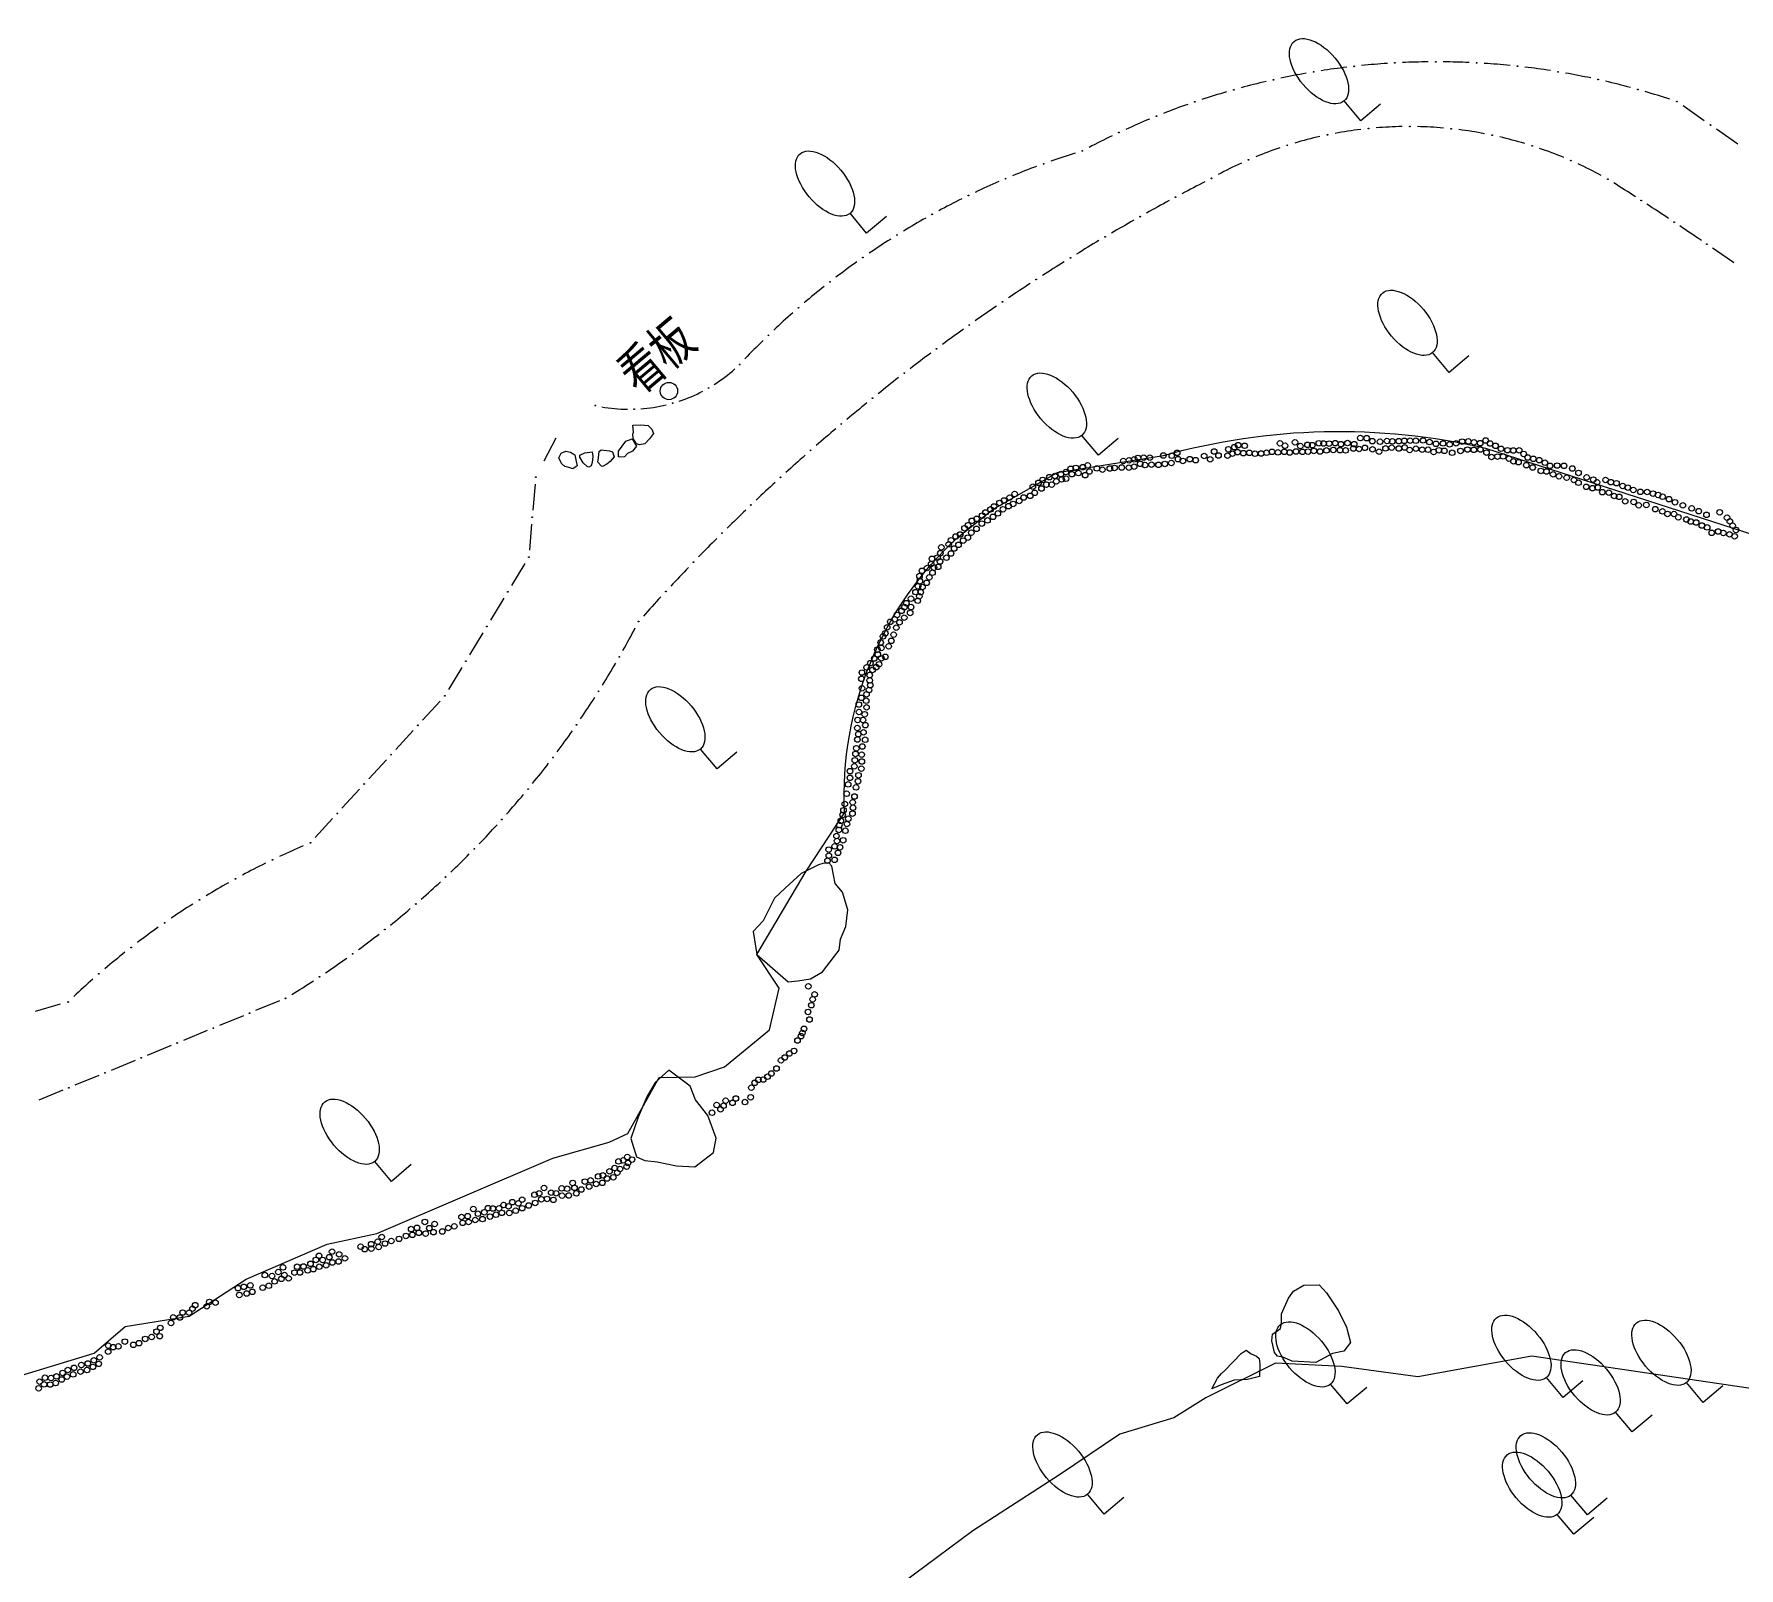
# Model space of a CAD drawing. Header units: metres. Extents: x -10443 to -4073, y -33280 to -26846.
# Drawn here: x -7874.08 to -7841.18, y -29475.25 to -29445.64 of the extents above; entities that cross this region are included whole.
import ezdxf
from ezdxf.enums import TextEntityAlignment as Align

# ---------------------------------------------------------------- set-up
doc = ezdxf.new("R2010")
doc.units = ezdxf.units.M
doc.header["$MEASUREMENT"] = 0
doc.linetypes.add('CONTINUOUS_1', pattern=[0])
doc.linetypes.add('CONTINUOUS_2', pattern=[0])
for name, color, linetype, lineweight in [('園路', 241, 'CONTINUOUS_2', 18), ('木', 254, 'CONTINUOUS_2', 18), ('木材', 241, 'CONTINUOUS_2', 18), ('構造物', 241, 'CONTINUOUS_2', 18), ('石', 241, 'CONTINUOUS_2', 18), ('護岸', 241, 'CONTINUOUS_2', 18)]:
    doc.layers.add(name, color=color, linetype=linetype, lineweight=lineweight)
doc.styles.add('MS Gothic', font='MS Gothic.ttf')

msp = doc.modelspace()

# ---------------------------------------------------------------- hatches: boundary and pattern name
at = {"layer": '園路', "linetype": 'CONTINUOUS_1', "lineweight": 18}
for points in [[(-7847.812, -29446.195, 1), (-7847.827, -29446.195, 1)], [(-7847.024, -29446.173, 1), (-7847.039, -29446.173, 1)], [(-7846.235, -29446.194, 1), (-7846.25, -29446.194, 1)], [(-7850.155, -29446.52, 1), (-7850.17, -29446.52, 1)], [(-7849.381, -29446.369, 1), (-7849.396, -29446.369, 1)], [(-7848.599, -29446.261, 1), (-7848.614, -29446.261, 1)], [(-7845.448, -29446.259, 1), (-7845.463, -29446.259, 1)], [(-7844.666, -29446.366, 1), (-7844.681, -29446.366, 1)], [(-7843.891, -29446.516, 1), (-7843.906, -29446.516, 1)], [(-7850.921, -29446.713, 1), (-7850.936, -29446.713, 1)], [(-7843.126, -29446.708, 1), (-7843.141, -29446.708, 1)], [(-7851.674, -29446.947, 1), (-7851.689, -29446.947, 1)], [(-7842.372, -29446.942, 1), (-7842.387, -29446.942, 1)], [(-7852.414, -29447.223, 1), (-7852.429, -29447.223, 1)], [(-7848.324, -29447.463, 1), (-7848.339, -29447.463, 1)], [(-7847.525, -29447.423, 1), (-7847.54, -29447.423, 1)], [(-7846.727, -29447.466, 1), (-7846.742, -29447.466, 1)], [(-7841.725, -29447.393, 1), (-7841.74, -29447.393, 1)], [(-7853.137, -29447.538, 1), (-7853.152, -29447.538, 1)], [(-7849.888, -29447.786, 1), (-7849.903, -29447.786, 1)], [(-7849.114, -29447.584, 1), (-7849.129, -29447.584, 1)], [(-7845.937, -29447.591, 1), (-7845.952, -29447.591, 1)], [(-7845.164, -29447.797, 1), (-7845.179, -29447.797, 1)], [(-7854.59, -29448.142, 1), (-7854.605, -29448.142, 1)], [(-7853.842, -29447.893, 1), (-7853.857, -29447.893, 1)], [(-7850.637, -29448.067, 1), (-7850.652, -29448.067, 1)], [(-7844.417, -29448.081, 1), (-7844.432, -29448.081, 1)], [(-7855.323, -29448.43, 1), (-7855.338, -29448.43, 1)], [(-7851.353, -29448.424, 1), (-7851.368, -29448.424, 1)], [(-7843.702, -29448.441, 1), (-7843.717, -29448.441, 1)], [(-7856.041, -29448.756, 1), (-7856.056, -29448.756, 1)], [(-7852.044, -29448.786, 1), (-7852.059, -29448.786, 1)], [(-7856.74, -29449.119, 1), (-7856.755, -29449.119, 1)], [(-7852.729, -29449.163, 1), (-7852.744, -29449.163, 1)], [(-7843.061, -29448.852, 1), (-7843.076, -29448.852, 1)], [(-7842.424, -29449.27, 1), (-7842.439, -29449.27, 1)], [(-7857.42, -29449.518, 1), (-7857.435, -29449.518, 1)], [(-7853.405, -29449.554, 1), (-7853.42, -29449.554, 1)], [(-7841.792, -29449.696, 1), (-7841.807, -29449.696, 1)], [(-7858.077, -29449.953, 1), (-7858.092, -29449.953, 1)], [(-7854.073, -29449.958, 1), (-7854.088, -29449.958, 1)], [(-7858.711, -29450.421, 1), (-7858.726, -29450.421, 1)], [(-7854.732, -29450.377, 1), (-7854.747, -29450.377, 1)], [(-7855.383, -29450.809, 1), (-7855.398, -29450.809, 1)], [(-7859.32, -29450.921, 1), (-7859.335, -29450.921, 1)], [(-7859.902, -29451.453, 1), (-7859.917, -29451.453, 1)], [(-7856.024, -29451.254, 1), (-7856.039, -29451.254, 1)], [(-7856.656, -29451.713, 1), (-7856.671, -29451.713, 1)], [(-7860.455, -29452.015, 1), (-7860.47, -29452.015, 1)], [(-7857.279, -29452.184, 1), (-7857.294, -29452.184, 1)], [(-7861.747, -29452.765, 1), (-7861.762, -29452.765, 1)], [(-7861.054, -29452.47, 1), (-7861.069, -29452.47, 1)], [(-7857.892, -29452.669, 1), (-7857.907, -29452.669, 1)], [(-7863.241, -29452.809, 1), (-7863.256, -29452.809, 1)], [(-7862.491, -29452.88, 1), (-7862.506, -29452.88, 1)], [(-7858.494, -29453.166, 1), (-7858.509, -29453.166, 1)], [(-7859.086, -29453.675, 1), (-7859.101, -29453.675, 1)], [(-7864.389, -29454.191, 1), (-7864.404, -29454.191, 1)], [(-7859.667, -29454.196, 1), (-7859.682, -29454.196, 1)], [(-7860.238, -29454.73, 1), (-7860.253, -29454.73, 1)], [(-7864.456, -29454.964, 1), (-7864.471, -29454.964, 1)], [(-7860.797, -29455.275, 1), (-7860.812, -29455.275, 1)], [(-7864.524, -29455.737, 1), (-7864.539, -29455.737, 1)], [(-7861.345, -29455.832, 1), (-7861.36, -29455.832, 1)], [(-7864.929, -29456.407, 1), (-7864.944, -29456.407, 1)], [(-7861.881, -29456.399, 1), (-7861.896, -29456.399, 1)], [(-7862.405, -29456.978, 1), (-7862.42, -29456.978, 1)], [(-7865.334, -29457.076, 1), (-7865.349, -29457.076, 1)], [(-7862.776, -29457.66, 1), (-7862.791, -29457.66, 1)], [(-7865.739, -29457.746, 1), (-7865.754, -29457.746, 1)], [(-7863.175, -29458.326, 1), (-7863.19, -29458.326, 1)], [(-7866.144, -29458.415, 1), (-7866.159, -29458.415, 1)], [(-7866.663, -29458.982, 1), (-7866.678, -29458.982, 1)], [(-7863.603, -29458.974, 1), (-7863.618, -29458.974, 1)], [(-7867.181, -29459.549, 1), (-7867.196, -29459.549, 1)], [(-7864.057, -29459.603, 1), (-7864.072, -29459.603, 1)], [(-7867.7, -29460.116, 1), (-7867.715, -29460.116, 1)], [(-7864.537, -29460.213, 1), (-7864.552, -29460.213, 1)], [(-7868.218, -29460.683, 1), (-7868.233, -29460.683, 1)], [(-7865.043, -29460.801, 1), (-7865.058, -29460.801, 1)], [(-7868.736, -29461.25, 1), (-7868.751, -29461.25, 1)], [(-7869.469, -29461.579, 1), (-7869.484, -29461.579, 1)], [(-7865.574, -29461.368, 1), (-7865.589, -29461.368, 1)], [(-7870.184, -29461.947, 1), (-7870.199, -29461.947, 1)], [(-7866.128, -29461.911, 1), (-7866.143, -29461.911, 1)], [(-7870.878, -29462.352, 1), (-7870.893, -29462.352, 1)], [(-7866.705, -29462.431, 1), (-7866.72, -29462.431, 1)], [(-7871.55, -29462.794, 1), (-7871.565, -29462.794, 1)], [(-7867.303, -29462.926, 1), (-7867.318, -29462.926, 1)], [(-7872.197, -29463.27, 1), (-7872.212, -29463.27, 1)], [(-7867.921, -29463.395, 1), (-7867.936, -29463.395, 1)], [(-7872.818, -29463.78, 1), (-7872.833, -29463.78, 1)], [(-7868.559, -29463.837, 1), (-7868.574, -29463.837, 1)], [(-7869.215, -29464.252, 1), (-7869.23, -29464.252, 1)], [(-7873.411, -29464.323, 1), (-7873.426, -29464.323, 1)], [(-7869.912, -29464.54, 1), (-7869.927, -29464.54, 1)], [(-7870.609, -29464.828, 1), (-7870.624, -29464.828, 1)], [(-7871.306, -29465.115, 1), (-7871.321, -29465.115, 1)], [(-7872.003, -29465.403, 1), (-7872.018, -29465.403, 1)], [(-7872.7, -29465.691, 1), (-7872.715, -29465.691, 1)], [(-7873.397, -29465.979, 1), (-7873.412, -29465.979, 1)]]:
    msp.add_hatch(color=241, dxfattribs=at).paths.add_polyline_path(points, flags=0)

# ---------------------------------------------------------------- linework, layer by layer
at = {"layer": '園路', "color": 1, "linetype": 'CONTINUOUS_1', "lineweight": 18}
for p, q in [((-7841.851, -29447.31), (-7842.261, -29447.024)), ((-7841.203, -29447.761), (-7841.613, -29447.475)), ((-7864.007, -29453.441), (-7864.238, -29453.885)), ((-7864.408, -29454.328), (-7864.452, -29454.826)), ((-7864.476, -29455.101), (-7864.519, -29455.599)), ((-7864.605, -29455.858), (-7864.863, -29456.286)), ((-7865.01, -29456.527), (-7865.268, -29456.955)), ((-7865.415, -29457.197), (-7865.674, -29457.625)), ((-7865.82, -29457.866), (-7866.079, -29458.294)), ((-7866.242, -29458.514), (-7866.58, -29458.883)), ((-7866.761, -29459.081), (-7867.098, -29459.45)), ((-7867.279, -29459.648), (-7867.617, -29460.017)), ((-7867.798, -29460.215), (-7868.135, -29460.584)), ((-7868.316, -29460.782), (-7868.653, -29461.151)), ((-7873.574, -29464.368), (-7874.054, -29464.51)), ((-7870.037, -29464.588), (-7870.499, -29464.779)), ((-7869.34, -29464.3), (-7869.802, -29464.491)), ((-7870.734, -29464.876), (-7871.196, -29465.067)), ((-7871.431, -29465.164), (-7871.893, -29465.355)), ((-7872.128, -29465.452), (-7872.59, -29465.643)), ((-7872.825, -29465.74), (-7873.287, -29465.93)), ((-7873.522, -29466.027), (-7873.984, -29466.218))]:
    msp.add_line(p, q, dxfattribs=at)
for centre in [(-7847.82, -29446.195), (-7847.031, -29446.173), (-7846.242, -29446.194), (-7850.163, -29446.52), (-7849.388, -29446.369), (-7848.606, -29446.261), (-7845.456, -29446.259), (-7844.674, -29446.366), (-7843.899, -29446.516), (-7850.928, -29446.713), (-7843.133, -29446.708), (-7851.682, -29446.947), (-7842.38, -29446.942), (-7852.421, -29447.223), (-7848.331, -29447.463), (-7847.533, -29447.423), (-7846.734, -29447.466), (-7841.732, -29447.393), (-7853.145, -29447.538), (-7849.896, -29447.786), (-7849.122, -29447.584), (-7845.944, -29447.591), (-7845.172, -29447.797), (-7854.597, -29448.142), (-7853.85, -29447.893), (-7850.644, -29448.067), (-7844.424, -29448.081), (-7855.331, -29448.43), (-7851.36, -29448.424), (-7843.71, -29448.441), (-7856.048, -29448.756), (-7852.052, -29448.786), (-7856.748, -29449.119), (-7852.736, -29449.163), (-7843.068, -29448.852), (-7842.432, -29449.27), (-7857.427, -29449.518), (-7853.412, -29449.554), (-7841.8, -29449.696), (-7858.085, -29449.953), (-7854.08, -29449.958), (-7858.719, -29450.421), (-7854.74, -29450.377), (-7855.39, -29450.809), (-7859.328, -29450.921), (-7859.909, -29451.453), (-7856.032, -29451.254), (-7856.664, -29451.713), (-7860.462, -29452.015), (-7857.286, -29452.184), (-7861.754, -29452.765), (-7861.061, -29452.47), (-7857.899, -29452.669), (-7863.248, -29452.809), (-7862.498, -29452.88), (-7858.501, -29453.166), (-7859.093, -29453.675), (-7864.396, -29454.191), (-7859.675, -29454.196), (-7860.245, -29454.73), (-7864.464, -29454.964), (-7860.804, -29455.275), (-7864.532, -29455.737), (-7861.352, -29455.832), (-7864.937, -29456.407), (-7861.888, -29456.399), (-7862.413, -29456.978), (-7865.342, -29457.076), (-7862.783, -29457.66), (-7865.747, -29457.746), (-7863.183, -29458.326), (-7866.152, -29458.415), (-7866.67, -29458.982), (-7863.61, -29458.974), (-7867.189, -29459.549), (-7864.064, -29459.603), (-7867.707, -29460.116), (-7864.545, -29460.213), (-7868.225, -29460.683), (-7865.051, -29460.801), (-7868.744, -29461.25), (-7869.477, -29461.579), (-7865.581, -29461.368), (-7870.191, -29461.947), (-7866.136, -29461.911), (-7870.885, -29462.352), (-7866.712, -29462.431), (-7871.557, -29462.794), (-7867.31, -29462.926), (-7872.204, -29463.27), (-7867.929, -29463.395), (-7872.825, -29463.78), (-7868.567, -29463.837), (-7869.223, -29464.252), (-7873.419, -29464.323), (-7869.92, -29464.54), (-7870.617, -29464.828), (-7871.314, -29465.115), (-7872.011, -29465.403), (-7872.708, -29465.691), (-7873.405, -29465.979)]:
    msp.add_circle(centre, 0.0075, dxfattribs=at)
for centre, radius, start, end in [((-7847.022, -29460.587), 14.413, 90.6092, 92.5968), ((-7847.022, -29460.587), 14.413, 87.4716, 89.4592), ((-7847.022, -29460.587), 14.413, 100.022, 102.0095), ((-7847.022, -29460.587), 14.413, 96.8844, 98.872), ((-7847.022, -29460.587), 14.413, 93.7468, 95.7344), ((-7847.022, -29460.587), 14.413, 84.334, 86.3216), ((-7847.022, -29460.587), 14.413, 81.1964, 83.184), ((-7847.022, -29460.587), 14.413, 78.0589, 80.0464), ((-7847.022, -29460.587), 14.413, 106.2971, 108.2847), ((-7847.022, -29460.587), 14.413, 103.1595, 105.1471), ((-7847.022, -29460.587), 14.413, 74.9213, 76.9089), ((-7847.022, -29460.587), 14.413, 71.7837, 73.7713), ((-7847.022, -29460.587), 14.413, 109.4347, 111.4223), ((-7847.022, -29460.587), 14.413, 112.5723, 114.5599), ((-7847.55, -29455.178), 7.755, 96.8911, 100.5853), ((-7847.55, -29455.178), 7.755, 90.9799, 94.6741), ((-7847.55, -29455.178), 7.755, 85.0687, 88.7629), ((-7847.55, -29455.178), 7.755, 79.1575, 82.8517), ((-7847.022, -29460.587), 14.413, 115.7099, 117.6975), ((-7847.55, -29455.178), 7.755, 108.7135, 112.4077), ((-7847.55, -29455.178), 7.755, 102.8023, 106.4965), ((-7847.55, -29455.178), 7.755, 73.2463, 76.9405), ((-7847.55, -29455.178), 7.755, 67.3351, 71.0293), ((-7849.468, -29462.286), 15.045, 107.479, 109.3831), ((-7847.55, -29455.178), 7.755, 114.6247, 118.3189), ((-7847.55, -29455.178), 7.755, 61.4239, 65.1181), ((-7849.468, -29462.286), 15.045, 113.4821, 115.3862), ((-7849.468, -29462.286), 15.045, 110.4805, 112.3846), ((-7834.217, -29481.99), 37.69, 117.2681, 118.0282), ((-7849.468, -29462.286), 15.045, 116.4837, 118.3878), ((-7878.085, -29502.831), 64.343, 57.14453, 57.58977), ((-7834.217, -29481.99), 37.69, 118.4553, 119.2154), ((-7878.085, -29502.831), 64.343, 56.46614, 56.91138), ((-7849.468, -29462.286), 15.045, 119.4852, 121.3893), ((-7834.217, -29481.99), 37.69, 119.6425, 120.4026), ((-7878.085, -29502.831), 64.343, 55.78774, 56.23298), ((-7849.468, -29462.286), 15.045, 122.4868, 124.3909), ((-7834.217, -29481.99), 37.69, 120.8298, 121.5898), ((-7878.085, -29502.831), 64.343, 55.10935, 55.55459), ((-7849.468, -29462.286), 15.045, 125.4884, 127.3925), ((-7834.217, -29481.99), 37.69, 122.017, 122.7771), ((-7834.217, -29481.99), 37.69, 123.2042, 123.9643), ((-7849.468, -29462.286), 15.045, 128.4899, 130.394), ((-7849.468, -29462.286), 15.045, 131.4915, 133.3956), ((-7834.217, -29481.99), 37.69, 124.3914, 125.1515), ((-7834.217, -29481.99), 37.69, 125.5786, 126.3387), ((-7849.468, -29462.286), 15.045, 134.4931, 136.3972), ((-7862.588, -29449.839), 3.042, 302.5251, 311.9436), ((-7834.217, -29481.99), 37.69, 126.7658, 127.5259), ((-7834.217, -29481.99), 37.69, 127.9531, 128.7131), ((-7862.588, -29449.839), 3.042, 288.3061, 297.7246), ((-7834.217, -29481.99), 37.69, 129.1403, 129.9004), ((-7862.588, -29449.839), 3.042, 259.8681, 269.2866), ((-7862.588, -29449.839), 3.042, 274.0871, 283.5056), ((-7834.217, -29481.99), 37.69, 130.3275, 131.0876), ((-7834.217, -29481.99), 37.69, 131.5147, 132.2748), ((-7834.217, -29481.99), 37.69, 132.7019, 133.462), ((-7834.217, -29481.99), 37.69, 133.8892, 134.6492), ((-7834.217, -29481.99), 37.69, 135.0764, 135.8365), ((-7834.217, -29481.99), 37.69, 136.2636, 137.0237), ((-7834.217, -29481.99), 37.69, 137.4508, 138.2109), ((-7878.674, -29448.578), 18.303, 330.6824, 332.2477), ((-7878.674, -29448.578), 18.303, 328.2524, 329.8176), ((-7878.674, -29448.578), 18.303, 325.8223, 327.3876), ((-7878.674, -29448.578), 18.303, 323.3923, 324.9575), ((-7878.674, -29448.578), 18.303, 320.9622, 322.5275), ((-7878.674, -29448.578), 18.303, 318.5322, 320.0974), ((-7878.674, -29448.578), 18.303, 316.1021, 317.6674), ((-7862.896, -29475.237), 15.161, 113.2614, 115.151), ((-7862.896, -29475.237), 15.161, 116.2991, 118.1887), ((-7878.674, -29448.578), 18.303, 313.6721, 315.2373), ((-7862.896, -29475.237), 15.161, 119.3367, 121.2264), ((-7878.674, -29448.578), 18.303, 311.242, 312.8072), ((-7862.896, -29475.237), 15.161, 122.3744, 124.264), ((-7878.674, -29448.578), 18.303, 308.812, 310.3772), ((-7862.896, -29475.237), 15.161, 125.4121, 127.3017), ((-7878.674, -29448.578), 18.303, 306.3819, 307.9471), ((-7862.896, -29475.237), 15.161, 128.4497, 130.3394), ((-7878.674, -29448.578), 18.303, 303.9518, 305.5171), ((-7862.896, -29475.237), 15.161, 131.4874, 133.377), ((-7878.674, -29448.578), 18.303, 301.5218, 303.087)]:
    msp.add_arc(centre, radius, start, end, dxfattribs=at)
at = {"layer": '木', "color": 1, "linetype": 'CONTINUOUS_1', "lineweight": 18}
for p, q in [((-7848.48, -29447.312), (-7848.802, -29446.929)), ((-7848.097, -29446.991), (-7848.48, -29447.312)), ((-7858.012, -29449.481), (-7858.333, -29449.098)), ((-7857.629, -29449.16), (-7858.012, -29449.481)), ((-7846.774, -29452.17), (-7847.095, -29451.787)), ((-7846.391, -29451.849), (-7846.774, -29452.17)), ((-7853.54, -29453.768), (-7853.861, -29453.385)), ((-7853.157, -29453.446), (-7853.54, -29453.768)), ((-7860.899, -29459.823), (-7861.22, -29459.44)), ((-7860.516, -29459.502), (-7860.899, -29459.823)), ((-7867.183, -29467.786), (-7867.504, -29467.403)), ((-7866.8, -29467.464), (-7867.183, -29467.786)), ((-7848.743, -29472.084), (-7849.064, -29471.701)), ((-7848.36, -29471.763), (-7848.743, -29472.084)), ((-7844.575, -29471.956), (-7844.896, -29471.573)), ((-7844.192, -29471.635), (-7844.575, -29471.956)), ((-7841.874, -29472.053), (-7842.196, -29471.67)), ((-7841.491, -29471.731), (-7841.874, -29472.053)), ((-7843.241, -29472.624), (-7843.562, -29472.241)), ((-7842.857, -29472.303), (-7843.241, -29472.624)), ((-7853.43, -29474.209), (-7853.752, -29473.826)), ((-7853.047, -29473.888), (-7853.43, -29474.209)), ((-7844.105, -29474.227), (-7844.426, -29473.844)), ((-7843.722, -29473.905), (-7844.105, -29474.227)), ((-7844.367, -29474.598), (-7844.689, -29474.215)), ((-7843.984, -29474.277), (-7844.367, -29474.598))]:
    msp.add_line(p, q, dxfattribs=at)
for centre in [(-7849.284, -29446.355), (-7858.815, -29448.524), (-7847.577, -29451.213), (-7854.343, -29452.81), (-7861.703, -29458.866), (-7867.986, -29466.828), (-7849.546, -29471.127), (-7845.379, -29470.999), (-7842.678, -29471.095), (-7844.044, -29471.667), (-7854.234, -29473.252), (-7844.908, -29473.269), (-7845.171, -29473.641)]:
    msp.add_ellipse(centre, major_axis=(-0.482, 0.575), ratio=0.533333, dxfattribs=at)
at = {"layer": '木材', "color": 4, "linetype": 'CONTINUOUS_2', "lineweight": 18}
for centre in [(-7848.486, -29453.437), (-7848.364, -29453.439), (-7847.639, -29453.491), (-7847.527, -29453.487), (-7847.417, -29453.489), (-7847.276, -29453.483), (-7846.068, -29453.485), (-7852.777, -29453.821), (-7852.666, -29453.815), (-7852.549, -29453.815), (-7852.287, -29453.774), (-7852.125, -29453.779), (-7852.02, -29453.723), (-7851.499, -29453.784), (-7851.307, -29453.696), (-7851.223, -29453.774), (-7851.05, -29453.777), (-7851.033, -29453.653), (-7850.952, -29453.739), (-7850.917, -29453.613), (-7850.857, -29453.709), (-7850.845, -29453.575), (-7850.744, -29453.729), (-7850.719, -29453.586), (-7850.628, -29453.722), (-7850.52, -29453.74), (-7850.4, -29453.736), (-7850.296, -29453.72), (-7850.191, -29453.703), (-7850.077, -29453.714), (-7850.037, -29453.539), (-7849.955, -29453.704), (-7849.94, -29453.585), (-7849.85, -29453.715), (-7849.748, -29453.519), (-7849.727, -29453.697), (-7849.646, -29453.59), (-7849.604, -29453.704), (-7849.507, -29453.568), (-7849.496, -29453.698), (-7849.414, -29453.575), (-7849.384, -29453.686), (-7849.287, -29453.537), (-7849.264, -29453.697), (-7849.196, -29453.543), (-7849.14, -29453.676), (-7849.088, -29453.544), (-7849.008, -29453.666), (-7848.971, -29453.535), (-7848.878, -29453.67), (-7848.862, -29453.555), (-7848.771, -29453.676), (-7848.734, -29453.534), (-7848.622, -29453.639), (-7848.606, -29453.555), (-7848.511, -29453.649), (-7848.399, -29453.626), (-7848.255, -29453.498), (-7848.252, -29453.654), (-7848.125, -29453.7), (-7848.107, -29453.508), (-7848.001, -29453.637), (-7847.973, -29453.494), (-7847.882, -29453.623), (-7847.871, -29453.502), (-7847.745, -29453.639), (-7847.745, -29453.497), (-7847.632, -29453.619), (-7847.535, -29453.667), (-7847.415, -29453.642), (-7847.293, -29453.661), (-7847.181, -29453.663), (-7847.153, -29453.514), (-7847.072, -29453.705), (-7847.028, -29453.548), (-7846.973, -29453.673), (-7846.89, -29453.541), (-7846.865, -29453.684), (-7846.765, -29453.559), (-7846.714, -29453.721), (-7846.637, -29453.539), (-7846.555, -29453.686), (-7846.522, -29453.505), (-7846.419, -29453.659), (-7846.403, -29453.502), (-7846.298, -29453.665), (-7846.293, -29453.519), (-7846.175, -29453.535), (-7846.17, -29453.657), (-7846.053, -29453.718), (-7845.983, -29453.543), (-7845.957, -29453.803), (-7845.88, -29453.587), (-7845.84, -29453.795), (-7845.773, -29453.644), (-7845.731, -29453.792), (-7845.648, -29453.672), (-7845.535, -29453.677), (-7845.423, -29453.674), (-7845.335, -29453.743), (-7845.259, -29453.812), (-7854.266, -29454.132), (-7854.168, -29454.094), (-7854.077, -29454.032), (-7854.053, -29454.134), (-7853.976, -29454.013), (-7853.926, -29454.113), (-7853.842, -29453.999), (-7853.748, -29453.965), (-7853.714, -29454.083), (-7853.57, -29454.023), (-7853.463, -29454.047), (-7853.32, -29454.024), (-7853.23, -29454.014), (-7853.091, -29454.006), (-7853.06, -29453.88), (-7852.952, -29454.009), (-7852.949, -29453.867), (-7852.849, -29453.849), (-7852.85, -29453.989), (-7852.734, -29453.935), (-7852.642, -29453.958), (-7852.516, -29453.951), (-7852.382, -29453.954), (-7852.259, -29453.936), (-7852.132, -29453.918), (-7852.006, -29453.845), (-7851.912, -29453.879), (-7851.777, -29453.844), (-7851.664, -29453.863), (-7851.385, -29453.847), (-7845.62, -29453.835), (-7845.531, -29453.886), (-7845.435, -29453.902), (-7845.285, -29453.96), (-7845.163, -29454.006), (-7845.15, -29453.839), (-7845.035, -29453.863), (-7845.004, -29454.071), (-7844.926, -29453.913), (-7844.895, -29454.082), (-7844.827, -29453.974), (-7844.768, -29454.137), (-7844.689, -29453.968), (-7844.558, -29453.974), (-7844.396, -29454.024), (-7844.277, -29454.11), (-7854.806, -29454.375), (-7854.697, -29454.302), (-7854.638, -29454.41), (-7854.616, -29454.245), (-7854.545, -29454.335), (-7854.487, -29454.192), (-7854.442, -29454.337), (-7854.381, -29454.17), (-7854.351, -29454.272), (-7854.25, -29454.236), (-7854.166, -29454.222), (-7853.797, -29454.153), (-7844.654, -29454.176), (-7844.506, -29454.201), (-7844.366, -29454.246), (-7844.278, -29454.299), (-7844.128, -29454.378), (-7844.12, -29454.195), (-7844.008, -29454.405), (-7843.99, -29454.239), (-7843.92, -29454.291), (-7843.906, -29454.392), (-7843.755, -29454.247), (-7843.654, -29454.288), (-7843.544, -29454.309), (-7843.424, -29454.363), (-7843.327, -29454.393), (-7843.219, -29454.44), (-7843.085, -29454.476), (-7842.953, -29454.478), (-7855.555, -29454.759), (-7855.449, -29454.689), (-7855.363, -29454.643), (-7855.276, -29454.751), (-7855.253, -29454.588), (-7855.186, -29454.709), (-7855.157, -29454.518), (-7855.069, -29454.651), (-7854.982, -29454.585), (-7854.858, -29454.552), (-7854.769, -29454.495), (-7843.817, -29454.482), (-7843.693, -29454.492), (-7843.59, -29454.556), (-7843.492, -29454.571), (-7843.376, -29454.659), (-7843.212, -29454.67), (-7843.116, -29454.736), (-7842.97, -29454.728), (-7842.839, -29454.509), (-7842.743, -29454.535), (-7842.655, -29454.57), (-7842.532, -29454.616), (-7842.417, -29454.676), (-7842.264, -29454.736), (-7842.094, -29454.795), (-7856.058, -29455.121), (-7855.983, -29455.034), (-7855.891, -29454.997), (-7855.79, -29455.088), (-7855.783, -29454.934), (-7855.72, -29454.873), (-7855.68, -29455.027), (-7855.622, -29454.815), (-7855.575, -29454.958), (-7855.48, -29454.892), (-7855.382, -29454.812), (-7842.797, -29454.81), (-7842.658, -29454.853), (-7842.56, -29454.902), (-7842.435, -29454.903), (-7842.35, -29454.966), (-7842.195, -29455.01), (-7842.114, -29455.047), (-7842.007, -29455.068), (-7841.957, -29454.848), (-7841.897, -29455.126), (-7841.807, -29454.919), (-7841.553, -29454.87), (-7841.411, -29454.974), (-7841.358, -29455.044), (-7841.304, -29455.129), (-7856.383, -29455.41), (-7856.294, -29455.338), (-7856.208, -29455.298), (-7856.151, -29455.417), (-7856.125, -29455.178), (-7856.059, -29455.359), (-7855.992, -29455.262), (-7855.893, -29455.189), (-7841.795, -29455.162), (-7841.708, -29455.267), (-7841.582, -29455.24), (-7841.482, -29455.27), (-7841.365, -29455.296), (-7841.266, -29455.333), (-7841.238, -29455.211), (-7856.751, -29455.769), (-7856.645, -29455.744), (-7856.59, -29455.659), (-7856.57, -29455.546), (-7856.473, -29455.748), (-7856.428, -29455.488), (-7856.386, -29455.666), (-7856.324, -29455.569), (-7856.239, -29455.498), (-7856.992, -29456.101), (-7856.944, -29456), (-7856.846, -29455.945), (-7856.768, -29455.869), (-7856.741, -29456.037), (-7856.713, -29455.938), (-7856.633, -29455.922), (-7856.598, -29455.82), (-7857.069, -29456.411), (-7857.02, -29456.3), (-7856.987, -29456.202), (-7856.971, -29456.413), (-7856.935, -29456.312), (-7856.854, -29456.232), (-7856.802, -29456.125), (-7857.339, -29456.773), (-7857.284, -29456.702), (-7857.245, -29456.624), (-7857.156, -29456.539), (-7857.155, -29456.7), (-7857.026, -29456.578), (-7856.995, -29456.493), (-7857.616, -29457.091), (-7857.557, -29456.985), (-7857.473, -29456.937), (-7857.441, -29457.097), (-7857.425, -29456.852), (-7857.379, -29456.995), (-7857.287, -29456.905), (-7857.172, -29456.813), (-7857.741, -29457.384), (-7857.696, -29457.266), (-7857.652, -29457.205), (-7857.537, -29457.351), (-7857.491, -29457.232), (-7857.866, -29457.693), (-7857.805, -29457.521), (-7857.796, -29457.616), (-7857.73, -29457.489), (-7857.727, -29457.688), (-7857.652, -29457.66), (-7857.588, -29457.458), (-7858.113, -29458.085), (-7858.104, -29457.964), (-7858.013, -29457.864), (-7857.954, -29458.013), (-7857.94, -29457.782), (-7857.9, -29457.913), (-7857.829, -29457.859), (-7857.772, -29457.804), (-7858.103, -29458.268), (-7858.014, -29458.383), (-7857.967, -29458.302), (-7857.952, -29458.115), (-7857.943, -29458.209), (-7858.162, -29458.583), (-7858.16, -29458.725), (-7858.114, -29458.451), (-7858.022, -29458.508), (-7858.014, -29458.635), (-7858.191, -29459.034), (-7858.186, -29458.879), (-7858.082, -29458.88), (-7858.051, -29458.769), (-7858.038, -29458.98), (-7858.19, -29459.257), (-7858.174, -29459.154), (-7858.096, -29459.391), (-7858.073, -29459.118), (-7858.04, -29459.261), (-7858.24, -29459.657), (-7858.227, -29459.535), (-7858.212, -29459.426), (-7858.107, -29459.549), (-7858.106, -29459.682), (-7858.335, -29459.996), (-7858.334, -29459.868), (-7858.25, -29459.774), (-7858.179, -29460.062), (-7858.169, -29459.947), (-7858.116, -29459.82), (-7858.398, -29460.303), (-7858.368, -29460.123), (-7858.247, -29460.357), (-7858.217, -29460.181), (-7858.475, -29460.712), (-7858.458, -29460.622), (-7858.433, -29460.502), (-7858.285, -29460.687), (-7858.282, -29460.47), (-7858.276, -29460.574), (-7858.549, -29461.002), (-7858.54, -29460.908), (-7858.51, -29460.827), (-7858.422, -29461.018), (-7858.393, -29460.888), (-7858.365, -29460.786), (-7858.743, -29461.382), (-7858.628, -29461.32), (-7858.595, -29461.12), (-7858.584, -29461.215), (-7858.525, -29461.336), (-7858.466, -29461.202), (-7858.768, -29461.596), (-7858.742, -29461.499), (-7858.631, -29461.58), (-7858.564, -29461.445), (-7859.136, -29464.021), (-7859.054, -29464.272), (-7859.017, -29464.177), (-7859.143, -29464.515), (-7859.114, -29464.662), (-7859.081, -29464.386), (-7859.277, -29464.983), (-7859.252, -29464.922), (-7859.222, -29464.842), (-7859.502, -29465.319), (-7859.413, -29465.268), (-7859.346, -29465.067), (-7859.751, -29465.607), (-7859.664, -29465.45), (-7859.592, -29465.396), (-7860.236, -29465.977), (-7860.173, -29465.885), (-7860.102, -29465.826), (-7860.007, -29465.821), (-7859.925, -29465.767), (-7859.85, -29465.704), (-7860.906, -29466.313), (-7860.733, -29466.228), (-7860.601, -29466.271), (-7860.537, -29466.186), (-7860.361, -29466.256), (-7860.249, -29466.163), (-7860.995, -29466.462), (-7860.832, -29466.396), (-7860.773, -29466.327), (-7862.974, -29467.593), (-7862.874, -29467.53), (-7862.822, -29467.619), (-7862.799, -29467.401), (-7862.772, -29467.547), (-7862.707, -29467.38), (-7862.644, -29467.503), (-7862.629, -29467.317), (-7862.616, -29467.43), (-7862.54, -29467.366), (-7864.236, -29467.914), (-7863.896, -29467.922), (-7863.791, -29467.929), (-7863.683, -29467.817), (-7863.649, -29467.912), (-7863.517, -29467.943), (-7863.45, -29467.791), (-7863.365, -29467.888), (-7863.339, -29467.768), (-7863.231, -29467.837), (-7863.192, -29467.691), (-7863.112, -29467.815), (-7863.102, -29467.672), (-7863.022, -29467.732), (-7862.899, -29467.707), (-7865.016, -29468.242), (-7864.923, -29468.267), (-7864.849, -29468.189), (-7864.734, -29468.21), (-7864.658, -29468.139), (-7864.532, -29468.253), (-7864.421, -29468.044), (-7864.407, -29468.203), (-7864.331, -29468.017), (-7864.29, -29468.132), (-7864.178, -29468.125), (-7864.099, -29468.004), (-7864.056, -29468.144), (-7864.004, -29468.016), (-7863.89, -29468.063), (-7863.76, -29468.06), (-7863.613, -29468.019), (-7866.536, -29468.57), (-7866.348, -29468.61), (-7865.829, -29468.474), (-7865.806, -29468.588), (-7865.709, -29468.459), (-7865.693, -29468.571), (-7865.602, -29468.32), (-7865.564, -29468.533), (-7865.513, -29468.412), (-7865.425, -29468.515), (-7865.39, -29468.383), (-7865.318, -29468.304), (-7865.28, -29468.466), (-7865.224, -29468.31), (-7865.165, -29468.431), (-7865.105, -29468.307), (-7865.05, -29468.395), (-7864.907, -29468.396), (-7864.783, -29468.353), (-7864.659, -29468.305), (-7867.447, -29468.95), (-7867.368, -29468.86), (-7867.183, -29468.938), (-7867.034, -29468.897), (-7866.902, -29468.84), (-7866.801, -29468.708), (-7866.778, -29468.819), (-7866.689, -29468.683), (-7866.653, -29468.78), (-7866.522, -29468.795), (-7866.45, -29468.689), (-7866.369, -29468.767), (-7866.2, -29468.755), (-7866.085, -29468.687), (-7865.968, -29468.655), (-7868.577, -29469.224), (-7868.381, -29469.25), (-7868.326, -29469.144), (-7868.189, -29469.195), (-7868.079, -29469.272), (-7867.775, -29469.048), (-7867.697, -29469.095), (-7867.572, -29468.998), (-7867.57, -29469.086), (-7867.429, -29469.054), (-7867.304, -29468.987), (-7869.623, -29469.595), (-7869.364, -29469.536), (-7869.272, -29469.447), (-7869.246, -29469.595), (-7869.052, -29469.548), (-7868.999, -29469.435), (-7868.947, -29469.545), (-7868.878, -29469.43), (-7868.797, -29469.505), (-7868.742, -29469.379), (-7868.689, -29469.481), (-7868.64, -29469.303), (-7868.574, -29469.435), (-7868.508, -29469.303), (-7868.44, -29469.407), (-7868.32, -29469.353), (-7868.201, -29469.334), (-7870.141, -29469.849), (-7870.028, -29469.822), (-7869.905, -29469.795), (-7869.865, -29469.918), (-7869.665, -29469.84), (-7869.546, -29469.801), (-7869.485, -29469.614), (-7869.436, -29469.718), (-7869.304, -29469.668), (-7869.166, -29469.658), (-7871.02, -29470.244), (-7870.968, -29470.177), (-7870.744, -29470.199), (-7870.693, -29470.114), (-7870.575, -29470.128), (-7870.116, -29469.979), (-7869.974, -29469.951), (-7871.433, -29470.521), (-7871.391, -29470.412), (-7871.264, -29470.414), (-7871.21, -29470.319), (-7871.085, -29470.321), (-7872.324, -29470.88), (-7872.051, -29470.911), (-7871.933, -29470.828), (-7871.806, -29470.791), (-7871.714, -29470.686), (-7871.651, -29470.776), (-7871.642, -29470.615), (-7872.924, -29471.241), (-7872.811, -29471.183), (-7872.647, -29471.074), (-7872.644, -29470.958), (-7872.55, -29470.988), (-7872.449, -29470.972), (-7872.16, -29470.942), (-7873.866, -29471.578), (-7873.749, -29471.582), (-7873.643, -29471.552), (-7873.526, -29471.484), (-7873.441, -29471.556), (-7873.424, -29471.428), (-7873.321, -29471.513), (-7873.304, -29471.386), (-7873.18, -29471.46), (-7873.163, -29471.332), (-7873.055, -29471.429), (-7873.038, -29471.302), (-7872.941, -29471.368), (-7872.828, -29471.31), (-7873.987, -29471.781), (-7873.97, -29471.653), (-7873.883, -29471.706), (-7873.766, -29471.709), (-7873.66, -29471.68), (-7873.543, -29471.612)]:
    msp.add_circle(centre, 0.0535, dxfattribs=at)
at = {"layer": '構造物', "color": 1, "linetype": 'CONTINUOUS_2', "lineweight": 18}
msp.add_circle((-7861.827, -29452.529), 0.167, dxfattribs=at)
at = {"layer": '石', "color": 4, "linetype": 'CONTINUOUS_2', "lineweight": 18, "flags": 128}
for points in [[(-7862.513, -29453.322), (-7862.521, -29453.185), (-7862.368, -29453.181), (-7862.225, -29453.194), (-7862.158, -29453.263), (-7862.127, -29453.347), (-7862.2, -29453.455), (-7862.291, -29453.546), (-7862.395, -29453.57), (-7862.454, -29453.548), (-7862.514, -29453.443), (-7862.521, -29453.364), (-7862.513, -29453.322)], [(-7863.899, -29453.93), (-7863.95, -29453.818), (-7863.904, -29453.73), (-7863.818, -29453.693), (-7863.724, -29453.709), (-7863.644, -29453.762), (-7863.62, -29453.887), (-7863.595, -29453.976), (-7863.679, -29454.028), (-7863.759, -29454.007), (-7863.838, -29453.985), (-7863.899, -29453.93)], [(-7863.404, -29453.985), (-7863.482, -29453.916), (-7863.548, -29453.809), (-7863.546, -29453.765), (-7863.448, -29453.721), (-7863.31, -29453.705), (-7863.293, -29453.796), (-7863.305, -29453.909), (-7863.33, -29453.972), (-7863.372, -29453.997), (-7863.404, -29453.985)], [(-7863.131, -29453.977), (-7863.196, -29453.9), (-7863.187, -29453.817), (-7863.175, -29453.699), (-7863.134, -29453.667), (-7862.974, -29453.681), (-7862.916, -29453.705), (-7862.881, -29453.8), (-7862.96, -29453.888), (-7863.026, -29453.939), (-7863.111, -29453.989), (-7863.131, -29453.977)], [(-7862.8, -29453.801), (-7862.803, -29453.69), (-7862.66, -29453.495), (-7862.537, -29453.451), (-7862.451, -29453.591), (-7862.533, -29453.692), (-7862.626, -29453.733), (-7862.683, -29453.797), (-7862.776, -29453.809), (-7862.8, -29453.801)], [(-7850.082, -29471.16), (-7850.143, -29471.091), (-7850.197, -29470.864), (-7850.181, -29470.735), (-7850.026, -29470.625), (-7850.005, -29470.516), (-7850.005, -29470.346), (-7849.874, -29470.039), (-7849.778, -29469.905), (-7849.58, -29469.792), (-7849.279, -29469.783), (-7849.139, -29469.938), (-7848.91, -29470.283), (-7848.753, -29470.6), (-7848.675, -29470.895), (-7848.803, -29471.063), (-7849.024, -29471.107), (-7849.347, -29471.286), (-7849.801, -29471.26), (-7849.984, -29471.18), (-7850.082, -29471.16)]]:
    msp.add_lwpolyline(points, dxfattribs=at)
for points in [[(-7859.525, -29463.936), (-7859.337, -29463.916), (-7859.097, -29463.877), (-7858.861, -29463.742), (-7858.632, -29463.437), (-7858.54, -29463.324), (-7858.515, -29463.113), (-7858.417, -29462.868), (-7858.377, -29462.545), (-7858.478, -29462.202), (-7858.617, -29462.036), (-7858.684, -29461.703), (-7858.74, -29461.64), (-7858.857, -29461.653), (-7858.939, -29461.673), (-7859.275, -29461.845), (-7859.582, -29462.124), (-7859.787, -29462.318), (-7860.007, -29462.76), (-7860.199, -29462.96), (-7860.132, -29463.405)], [(-7862.563, -29466.962), (-7862.451, -29467.313), (-7862.289, -29467.384), (-7862.053, -29467.409), (-7861.684, -29467.489), (-7861.326, -29467.507), (-7860.965, -29467.227), (-7860.915, -29466.955), (-7861.075, -29466.517), (-7861.313, -29466.215), (-7861.415, -29465.951), (-7861.829, -29465.638), (-7862.092, -29465.875), (-7862.255, -29466.154), (-7862.423, -29466.55)], [(-7851.35, -29471.793), (-7851.242, -29471.585), (-7851.166, -29471.494), (-7851.1, -29471.438), (-7850.787, -29471.112), (-7850.691, -29471.046), (-7850.593, -29471.116), (-7850.492, -29471.161), (-7850.438, -29471.204), (-7850.426, -29471.307), (-7850.43, -29471.555), (-7850.663, -29471.609), (-7850.918, -29471.625), (-7851.174, -29471.716)]]:
    msp.add_lwpolyline(points, close=True, dxfattribs=at)
at = {"layer": '護岸', "color": 1, "lineweight": 18, "flags": 128}
msp.add_lwpolyline([(-7912.45, -29581.862), (-7918.543, -29585.261), (-7918.892, -29584.432), (-7919.487, -29584.063), (-7919.631, -29583.657), (-7920.146, -29583.134), (-7920.457, -29582.659), (-7920.509, -29582.23), (-7920.912, -29581.514), (-7921.218, -29580.705), (-7921.428, -29579.702), (-7921.1, -29578.57), (-7921.441, -29577.815), (-7921.62, -29576.685), (-7921.344, -29576.307), (-7921.314, -29576.003), (-7920.979, -29575.547), (-7920.813, -29574.851), (-7920.49, -29574.097), (-7919.859, -29573.095), (-7919.816, -29572.476, -0.288423), (-7918.81, -29571.11), (-7918.581, -29570.411), (-7918.358, -29569.775), (-7917.989, -29568.752), (-7917.639, -29568.504), (-7917.279, -29567.66), (-7917.023, -29567.191), (-7916.753, -29566.501), (-7916.316, -29566.114), (-7915.988, -29565.62), (-7915.84, -29565.122), (-7915.484, -29564.761), (-7915.325, -29563.775), (-7915.273, -29563.314), (-7914.96, -29562.876), (-7915.002, -29562.301), (-7914.707, -29560.939), (-7914.33, -29559.7, 0.194338), (-7917.22, -29546.765, 0.069516), (-7923.025, -29539.812), (-7924.976, -29538.062), (-7925.905, -29536.865), (-7927.1, -29536.237), (-7928.19, -29535.644), (-7928.948, -29534.702), (-7929.929, -29534.723), (-7930.151, -29534.316), (-7930.235, -29533.574), (-7930.46, -29533.411), (-7930.917, -29532.971), (-7931.3, -29532.161), (-7931.314, -29531.643, -0.024416), (-7931.642, -29531.023, -0.125332), (-7932.78, -29529.052), (-7933.201, -29527.981, 0.231484), (-7934.194, -29527.13), (-7934.671, -29526.652), (-7934.879, -29525.484, -0.264542), (-7936.216, -29524.65), (-7936.552, -29524.426), (-7936.657, -29524.056), (-7936.857, -29523.823), (-7937.169, -29524.031), (-7938.551, -29523.928, 0.025048), (-7939.01, -29523.963), (-7939.431, -29524.182), (-7939.618, -29524.088), (-7940.04, -29524.215), (-7940.211, -29524.025), (-7940.101, -29523.77), (-7940.304, -29520.437), (-7939.766, -29520.321), (-7938.368, -29520.417), (-7937.261, -29520.146), (-7936.807, -29519.697), (-7936.373, -29519.63), (-7936.31, -29519.62), (-7934.652, -29518.95), (-7934.636, -29519.014), (-7934.494, -29518.655), (-7933.889, -29518.262), (-7933.356, -29517.94), (-7932.78, -29517.573), (-7932.341, -29517.254, -0.101763), (-7930.792, -29515.702), (-7930.233, -29515.485, -0.124184), (-7928.386, -29513.623), (-7927.286, -29512.617, -0.076263), (-7925.912, -29511.349), (-7925.666, -29511.151), (-7925.093, -29510.775), (-7924.916, -29510.71), (-7924.547, -29510.483), (-7924.427, -29510.037, 0.12791), (-7923.562, -29509.261, -0.12455), (-7922.705, -29508.017, 0.042697), (-7921.253, -29506.928, -0.143457), (-7920.251, -29505.61, -0.24416), (-7916.01, -29502.496), (-7914.313, -29501.685), (-7914.019, -29501.214), (-7912.337, -29499.863), (-7910.137, -29498.324), (-7908.073, -29497.231), (-7906.706, -29496.348), (-7905.48, -29495.237, -0.056829), (-7902.436, -29492.995, -0.036659), (-7897.846, -29491.108), (-7897.015, -29490.91), (-7896.202, -29490.283), (-7895.07, -29489.579), (-7894.411, -29489.146), (-7893.7, -29488.484), (-7893.216, -29488.145, -0.222982), (-7891.693, -29486.57), (-7891.316, -29486.502), (-7891.082, -29486.074), (-7888.441, -29483.145), (-7888.37, -29482.739), (-7887.804, -29482.412), (-7887.196, -29481.704), (-7886.723, -29480.913), (-7886.337, -29480.588, -0.123015), (-7883.749, -29477.429), (-7882.062, -29476.161, -0.129953), (-7879.918, -29474.593), (-7876.575, -29472.216), (-7872.917, -29471.105), (-7872.318, -29470.588), (-7871.084, -29470.388), (-7869.982, -29469.676), (-7868.422, -29468.997), (-7867.466, -29468.793), (-7864.066, -29467.339), (-7862.978, -29467.032), (-7862.623, -29466.86), (-7862.018, -29465.781), (-7861.321, -29465.767), (-7860.755, -29465.578), (-7859.888, -29464.858), (-7859.698, -29464.054), (-7860.132, -29463.405), (-7859.18, -29461.795), (-7858.439, -29460.672, -0.222516), (-7856.241, -29455.341), (-7855.569, -29454.811), (-7854.332, -29454.105), (-7852.287, -29453.774, -0.125683), (-7846.07, -29453.631), (-7839.624, -29455.718), (-7836.702, -29456.426), (-7836.082, -29456.91), (-7833.788, -29458.073), (-7832.161, -29459.106), (-7830.976, -29460.124), (-7830.114, -29460.486), (-7829.127, -29461.689), (-7827.574, -29463.12), (-7824.963, -29465.154), (-7823.152, -29466.944), (-7821.527, -29468.842), (-7819.952, -29469.481), (-7819.547, -29469.965), (-7817.905, -29470.861), (-7817.095, -29471.218), (-7815.793, -29471.773), (-7815.06, -29472.084), (-7813.805, -29472.113), (-7812.721, -29471.873), (-7811.412, -29472.329), (-7809.619, -29473.554, -0.376867), (-7808.603, -29477.905), (-7810.031, -29478.461), (-7811.372, -29479.585), (-7814.83, -29479.869), (-7819.656, -29478.088), (-7820.364, -29478.162), (-7821.829, -29479.024), (-7824.693, -29482.344), (-7826.484, -29485.472), (-7827.36, -29486.756), (-7827.419, -29487.223), (-7828.163, -29488.869), (-7828.778, -29489.236), (-7828.866, -29489.837), (-7829.65, -29490.297), (-7830.175, -29491.183), (-7830.503, -29492.578), (-7831.483, -29495.278, 0.089045), (-7831.874, -29505.042, 0.164021), (-7829.786, -29511.434), (-7829.314, -29512.444), (-7828.82, -29512.823), (-7827.479, -29514.775), (-7825.884, -29516.793, 0.188853), (-7822.833, -29518.768, -0.31035), (-7818.103, -29523.784), (-7818.006, -29524.748), (-7817.922, -29525.742, -0.135695), (-7820.185, -29531.02, 0.046883), (-7821.873, -29533.913), (-7822.154, -29534.795), (-7822.208, -29535.199), (-7822.513, -29535.744), (-7822.746, -29536.222), (-7822.969, -29536.562), (-7826.09, -29535.446), (-7825.627, -29534.418), (-7826.501, -29533.347), (-7828.047, -29533.36), (-7830.703, -29532.479), (-7830.495, -29531.323), (-7830.325, -29529.811), (-7829.931, -29528.324), (-7829.918, -29528.191), (-7829.628, -29526.754), (-7829.68, -29525.611), (-7829.867, -29524.794, 0.110139), (-7830.54, -29522.264), (-7831.542, -29522.374), (-7834.724, -29517.698), (-7835.571, -29516.728), (-7837.263, -29514.672), (-7837.59, -29513.183), (-7838.299, -29511.362, -0.14227), (-7838.219, -29502.627), (-7837.117, -29496.853), (-7836.34, -29493.44), (-7835.487, -29489.215), (-7834.517, -29486.163), (-7833.215, -29483.706), (-7832.823, -29481.895), (-7832.747, -29478.825), (-7832.667, -29477.569), (-7833.058, -29475.821), (-7834.441, -29474.774), (-7834.275, -29474.108), (-7834.733, -29473.602), (-7836.657, -29472.664), (-7838.187, -29472.333), (-7840.085, -29471.916), (-7845.18, -29471.158), (-7847.378, -29471.561), (-7848.847, -29471.361), (-7850.121, -29471.294), (-7851.466, -29471.968), (-7852.084, -29472.353), (-7853.124, -29472.665), (-7854.294, -29473.449), (-7855.965, -29474.53), (-7858.437, -29476.374), (-7860.704, -29478.326), (-7861.925, -29479.58), (-7863.398, -29481.162), (-7866.587, -29482.702), (-7868.181, -29483.216), (-7870.553, -29484.218), (-7871.139, -29484.561), (-7872.425, -29484.833), (-7872.857, -29485.163), (-7873.666, -29485.391), (-7874.218, -29485.832), (-7874.735, -29486.145), (-7874.89, -29486.418), (-7875.577, -29486.83), (-7875.965, -29486.826), (-7877.2, -29487.357), (-7877.9, -29487.857), (-7878.785, -29488.281), (-7879.386, -29488.873), (-7881.048, -29490.466), (-7881.916, -29491.709), (-7882.919, -29493.013), (-7883.469, -29493.532), (-7883.965, -29493.56), (-7884.742, -29494.344), (-7885.799, -29495.004), (-7887.432, -29495.698), (-7888.184, -29495.835), (-7889.394, -29496.278), (-7890.397, -29496.824), (-7891.153, -29496.865), (-7892.08, -29497.082), (-7892.903, -29497.279), (-7893.828, -29497.407), (-7894.289, -29497.564), (-7895.002, -29498.206), (-7895.718, -29497.994), (-7896.456, -29497.822), (-7897.487, -29497.601), (-7897.914, -29497.792), (-7898.217, -29498.026), (-7898.909, -29498.563), (-7899.866, -29499.333), (-7900.181, -29499.96), (-7900.698, -29500.443), (-7901.439, -29500.914), (-7902.125, -29501.283), (-7903.527, -29501.732), (-7905.304, -29502.413), (-7907.873, -29503.514), (-7909.358, -29505.039), (-7910.674, -29507.125), (-7911.816, -29508.892), (-7912.156, -29509.486), (-7912.633, -29509.952), (-7913.205, -29510.267), (-7914.008, -29510.996), (-7914.78, -29511.973), (-7915.155, -29512.608), (-7915.562, -29512.998), (-7916.064, -29513.162), (-7917.263, -29513.936), (-7918.367, -29515.093), (-7918.46, -29515.65), (-7919.938, -29517.471), (-7920.365, -29517.914), (-7920.636, -29518.332), (-7921.465, -29519.335), (-7921.737, -29519.663), (-7922.01, -29520.086), (-7922.466, -29520.703), (-7923.144, -29520.996), (-7923.762, -29521.733), (-7923.902, -29523.286), (-7923.954, -29524.137), (-7923.329, -29526.256), (-7922.953, -29527.28), (-7922.205, -29528.349), (-7921.568, -29529.482), (-7920.874, -29531.104), (-7920.767, -29531.935), (-7920.519, -29533.122), (-7919.804, -29534.367), (-7919.125, -29535.477), (-7918.83, -29535.801), (-7918.522, -29535.872), (-7917.197, -29537.791), (-7916.6, -29539.014), (-7916.566, -29539.316), (-7916.089, -29540.002), (-7915.821, -29540.151), (-7914.042, -29542.743), (-7913.045, -29543.84), (-7912.728, -29544.518), (-7912.224, -29544.831), (-7911.256, -29546.325), (-7909.986, -29548.299), (-7909.916, -29548.592), (-7909.511, -29549.075), (-7909.099, -29549.828), (-7908.93, -29550.488), (-7908.964, -29551.022), (-7908.826, -29551.619), (-7908.417, -29552.133), (-7908.058, -29552.744), (-7907.947, -29553.661), (-7907.747, -29554.097), (-7908.09, -29555.362), (-7907.885, -29555.783), (-7908.408, -29560.055), (-7908.746, -29562.139), (-7909.632, -29565.991), (-7910.355, -29567.97), (-7910.93, -29569.837), (-7910.622, -29570.204), (-7911.439, -29573.333), (-7911.654, -29573.928), (-7911.64, -29574.311), (-7911.768, -29575.275), (-7912.096, -29576.106), (-7912.245, -29576.862), (-7912.461, -29578.375), (-7912.422, -29579.382), (-7912.45, -29581.862)], format="xyb", dxfattribs=at)

# ---------------------------------------------------------------- texts
at = {"layer": '構造物', "style": 'MS Gothic'}
msp.add_text('看板', height=0.75, rotation=40, dxfattribs=at).set_placement((-7862.407, -29452.617), (-7861.258, -29451.653), align=Align.FIT)

doc.saveas('drawing.dxf')
